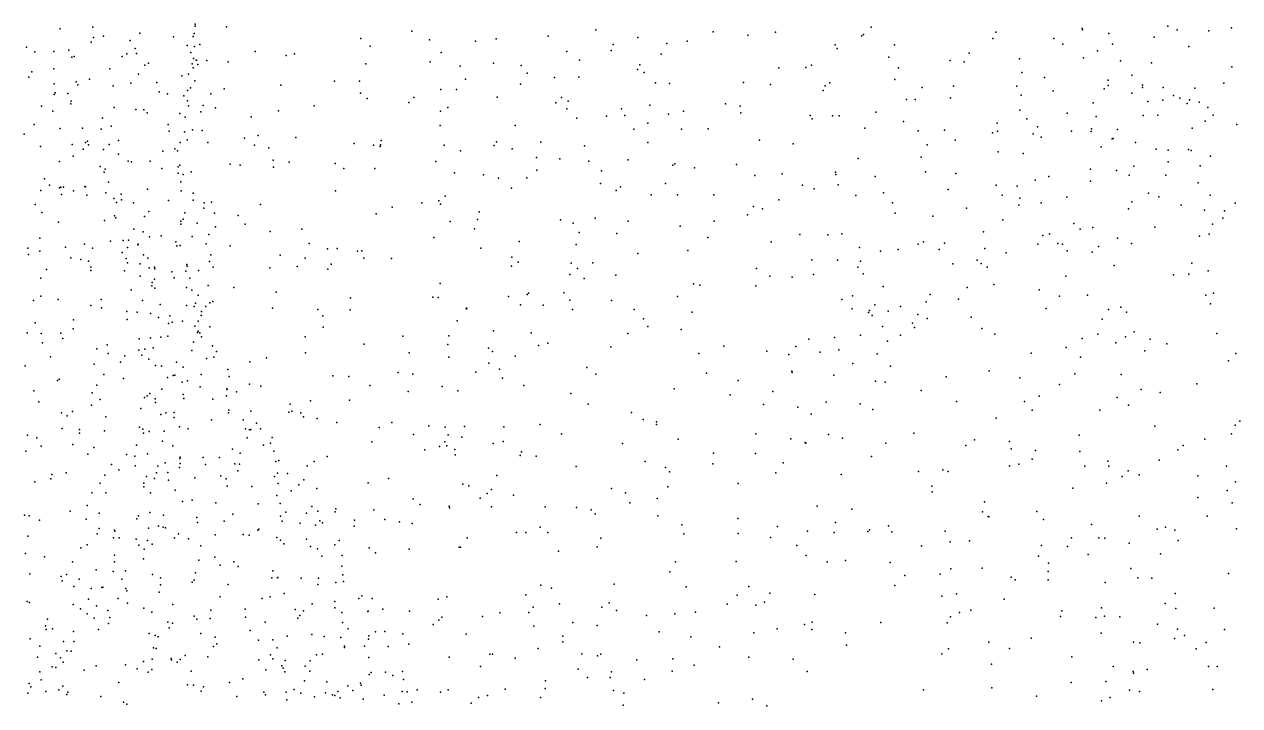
# Model space of a CAD drawing. Header units: metres. Extents: x -25 to 25, y -27.7 to 27.8.
# Drawn here: x 12.198 to 15.292, y 0.013 to 1.746 of the extents above; entities that cross this region are included whole.
import ezdxf

# ---------------------------------------------------------------- set-up
doc = ezdxf.new("R2010")
doc.units = ezdxf.units.M

msp = doc.modelspace()

# ---------------------------------------------------------------- linework, layer by layer
for p in [(12.2901, 1.7351, -0.3273), (12.3729, 1.7389, 23.1036), (12.6333, 1.7464, 22.5765), (12.6338, 1.742, 21.4752), (12.7131, 1.7403, 2.3144), (14.354, 1.7389, 18.0048), (14.8914, 1.7359, 3.2256), (14.8925, 1.7326, -7.7425), (15.1092, 1.7413, 8.2331), (15.133, 1.7326, 6.382), (15.2716, 1.7378, 8.972), (12.3744, 1.7131, -3.872), (12.4, 1.716, 9.8), (12.4684, 1.7049, 14.7557), (12.4925, 1.7241, 21.075), (12.5781, 1.7145, 22.8243), (12.6284, 1.7153, 22.1771), (12.631, 1.7233, 22.2825), (13.0553, 1.7104, 2.7397), (13.1849, 1.7292, 1.3463), (13.2301, 1.7069, -0.7038), (13.3468, 1.7035, 18.4333), (13.3995, 1.7093, -0.0292), (13.5317, 1.716, 15.4298), (13.6537, 1.732, 3.1163), (13.7604, 1.7128, 0.945), (13.8862, 1.7032, -17.6486), (13.9519, 1.727, 3.1477), (14.0402, 1.7186, 18.0415), (14.1105, 1.7265, 4.0705), (14.3301, 1.7172, 6.9177), (14.3346, 1.7204, 6.3819), (14.6641, 1.7105, 6.3826), (14.6715, 1.7268, 13.7423), (14.8192, 1.71, 7.4852), (14.9596, 1.7228, -7.161), (15.0749, 1.7138, 17.4713), (15.2138, 1.7301, 0.4026), (12.2045, 1.6884, 23.2215), (12.2257, 1.6763, 20.6261), (12.2737, 1.6776, 10.3379), (12.3119, 1.6802, 20.7977), (12.3683, 1.701, 20.8932), (12.4598, 1.671, -2.4803), (12.4806, 1.6852, 22.9852), (12.4841, 1.672, -4.3531), (12.6135, 1.6921, 21.3287), (12.6224, 1.6745, 22.0826), (12.6315, 1.6899, 22.5127), (12.6451, 1.6952, 21.6121), (12.7862, 1.6773, 1.8356), (12.8861, 1.6716, 1.6577), (13.0788, 1.6905, -17.688), (13.2594, 1.6745, 12.3637), (13.5794, 1.6775, 13.1478), (13.6921, 1.6796, 15.2637), (13.6976, 1.6952, -2.9487), (13.8339, 1.6975, -9.1536), (14.2623, 1.694, 3.1345), (14.2674, 1.6847, 0.485), (14.4137, 1.6942, 13.6424), (14.604, 1.6734, 7.2268), (14.8418, 1.6963, 0.3737), (14.9301, 1.6792, 7.7189), (14.9685, 1.6958, -0.1073), (15.1633, 1.6898, 17.3379), (12.3199, 1.6632, 23.1442), (12.3254, 1.6643, 12.4441), (12.4472, 1.6649, 21.0128), (12.5057, 1.6427, -2.8501), (12.5144, 1.6478, 3.5427), (12.626, 1.6461, 21.9445), (12.6295, 1.6591, 22.4001), (12.6356, 1.6551, 21.8422), (12.6369, 1.655, 21.4444), (12.6404, 1.6445, 21.7537), (12.6634, 1.6539, 12.418), (12.7176, 1.651, 2.0153), (12.8652, 1.6669, 12.4366), (13.0677, 1.6458, 3.4749), (13.2315, 1.6506, -0.4672), (13.3078, 1.6402, -0.2181), (13.3932, 1.6474, 15.3019), (13.463, 1.6413, 1.1239), (13.6115, 1.655, 18.292), (13.7651, 1.6433, 18.1997), (13.8198, 1.6707, -2.7634), (14.2022, 1.6421, -17.6483), (14.3992, 1.6625, -9.3974), (14.5557, 1.6545, 3.1897), (14.5906, 1.651, 0.3934), (14.7318, 1.6584, 17.8902), (14.8951, 1.6613, -7.492), (14.9893, 1.6538, -8.5603), (15.0683, 1.6481, 0.4139), (12.2096, 1.6116, -0.8699), (12.2175, 1.6255, 9.622), (12.2738, 1.6328, 20.7327), (12.4163, 1.6327, 23.0575), (12.4896, 1.6194, 21.0696), (12.5997, 1.6149, 21.2795), (12.6168, 1.6198, 22.1971), (12.6281, 1.6358, -3.7574), (13.4785, 1.6219, -1.4258), (13.5482, 1.6114, 15.2451), (13.6098, 1.6117, -2.0379), (13.7598, 1.6312, 13.3636), (13.7763, 1.6241, 15.1268), (14.119, 1.6357, 6.4812), (14.1877, 1.6361, 14.9242), (14.4237, 1.6358, 4.1806), (14.7376, 1.6241, 3.2675), (14.7954, 1.6114, 4.144), (15.0175, 1.6173, -8.056), (15.2721, 1.6382, 3.961), (12.2746, 1.595, 20.6555), (12.3303, 1.6, -3.4965), (12.335, 1.5924, 18.5894), (12.3642, 1.6065, 20.8771), (12.4244, 1.5902, -3.2545), (12.4694, 1.5963, 22.9927), (12.536, 1.5987, -4.1631), (12.6142, 1.5784, 22.2892), (12.6217, 1.5848, 22.5012), (12.6325, 1.6027, 21.3677), (12.7076, 1.5824, 2.1539), (12.8512, 1.5912, 3.4948), (12.988, 1.6021, 18.5276), (13.0521, 1.6016, 1.4678), (13.2588, 1.5808, 1.2655), (13.299, 1.5809, 15.1874), (13.3217, 1.6067, 12.5085), (13.4616, 1.5942, 18.3853), (13.8052, 1.5979, 3.1166), (13.8409, 1.5954, 3.8858), (14.0297, 1.598, 4.1008), (14.0981, 1.593, 3.1212), (14.232, 1.5783, -8.9291), (14.2371, 1.5896, 13.6268), (14.249, 1.5974, 0.1985), (14.4144, 1.6056, 0.4563), (14.4845, 1.5856, 14.8689), (14.5642, 1.5891, 18.0022), (14.7253, 1.5891, 13.8334), (14.9475, 1.5818, 17.7195), (14.9579, 1.6039, 7.8559), (14.9579, 1.5904, 3.3453), (15.0448, 1.5918, 14.3447), (15.0448, 1.5859, 4.0092), (15.098, 1.5857, -17.2387), (15.178, 1.584, -8.8399), (15.2519, 1.5969, 14.71), (12.2741, 1.5678, 20.5706), (12.2768, 1.5721, 23.1785), (12.3092, 1.5705, -5.0802), (12.3177, 1.5511, 9.7205), (12.5419, 1.5746, -4.8599), (12.5629, 1.5693, 22.8395), (12.6049, 1.5648, 22.6935), (12.6137, 1.5516, 22.0946), (12.6731, 1.5695, 18.5721), (13.0544, 1.5708, -3.4479), (13.0711, 1.5577, 12.4696), (13.177, 1.5477, 15.0894), (13.1897, 1.5601, 18.4674), (13.4018, 1.561, 12.6848), (13.5661, 1.5603, 15.0918), (13.5826, 1.5511, 3.6298), (14.4446, 1.5551, 7.1294), (14.4659, 1.5547, -8.9752), (14.5564, 1.5593, 13.7223), (14.7362, 1.5659, -9.5771), (14.8179, 1.5768, 14.0062), (15.0178, 1.5713, 8.0802), (15.0585, 1.5502, -9.2166), (15.097, 1.5535, 17.507), (15.1239, 1.5656, 3.3769), (15.1404, 1.5582, 8.8634), (15.1646, 1.5544, -7.0082), (15.1892, 1.5482, 3.8468), (12.2421, 1.538, 3.4619), (12.271, 1.5254, 20.4193), (12.3166, 1.5439, 20.7353), (12.427, 1.5348, 20.9765), (12.4823, 1.5293, -17.6336), (12.5031, 1.5288, 18.5619), (12.5116, 1.5213, -3.0703), (12.5942, 1.5194, 3.5021), (12.6167, 1.5387, 22.431), (12.6482, 1.5235, 21.7557), (12.6539, 1.5402, 21.6553), (12.6855, 1.5342, -4.5985), (12.8453, 1.5265, 14.9188), (12.9366, 1.5392, 2.5916), (13.2576, 1.5254, -3.2723), (13.2764, 1.5343, 2.8543), (13.5516, 1.5467, 0.0156), (13.5799, 1.5314, 1.0534), (13.7184, 1.5311, 3.7688), (13.7907, 1.5407, 14.9683), (13.8382, 1.5175, 13.4657), (13.8762, 1.5252, 0.8764), (13.9838, 1.5443, 14.9389), (14.0205, 1.538, -8.9078), (14.0229, 1.5209, -17.668), (14.3661, 1.5225, 3.1698), (14.7326, 1.5277, 17.9956), (14.8533, 1.5206, 7.7184), (14.9196, 1.5469, 6.4015), (15.1589, 1.5451, 14.5268), (15.2109, 1.5347, 6.3767), (12.2235, 1.4917, 20.2332), (12.3973, 1.5072, -3.7337), (12.4198, 1.4868, 23.0491), (12.5651, 1.4911, 21.1754), (12.6079, 1.5099, 22.6081), (12.7756, 1.511, -17.6778), (13.2575, 1.4888, 3.5065), (13.4481, 1.4887, 14.9471), (13.6046, 1.5072, 14.9177), (13.6805, 1.5123, -9.1581), (13.727, 1.5144, 0.9732), (13.786, 1.4952, -2.43), (14.1986, 1.5142, 4.1854), (14.2045, 1.5055, 0.6086), (14.2558, 1.5136, 6.9451), (14.2732, 1.5133, 6.4889), (14.437, 1.4989, 18.1054), (14.6753, 1.4948, -9.1454), (14.7503, 1.5061, 14.8728), (14.7774, 1.4852, 6.394), (14.927, 1.512, 14.8868), (15.0464, 1.5145, -9.5555), (15.084, 1.5151, 8.5797), (15.2044, 1.4997, -8.3206), (15.2249, 1.5148, 9.0888), (15.2854, 1.4918, 17.1477), (12.1985, 1.4669, -17.4214), (12.2895, 1.4814, 20.3459), (12.3468, 1.4823, 20.6333), (12.3944, 1.4796, 12.3501), (12.5672, 1.4741, 22.7976), (12.6067, 1.4729, 21.2868), (12.6264, 1.4776, 21.9544), (12.651, 1.4766, 21.4851), (12.7587, 1.4563, -4.1306), (12.7939, 1.4632, 2.235), (12.8895, 1.4583, 2.4504), (13.7501, 1.4796, -2.708), (13.8717, 1.4793, 4.018), (13.9391, 1.4807, -9.4316), (14.3381, 1.4824, 0.5316), (14.4742, 1.4753, -9.7554), (14.5406, 1.4774, 4.1722), (14.6628, 1.47, 3.355), (14.6759, 1.4742, -17.5027), (14.7669, 1.4679, 0.007), (14.787, 1.4589, -10.1069), (14.8645, 1.4744, 3.9532), (14.9139, 1.4737, 7.9497), (14.9153, 1.4805, 17.9096), (14.9677, 1.4547, -17.3553), (14.9702, 1.4558, -0.1397), (14.9815, 1.479, 3.8443), (15.1712, 1.4825, -9.8478), (12.2399, 1.4356, 23.2184), (12.3206, 1.4404, 0.244), (12.3485, 1.4283, 20.4256), (12.3541, 1.4458, -0.6243), (12.3593, 1.449, 20.7222), (12.3621, 1.4396, 20.5555), (12.4005, 1.4277, 20.8291), (12.4141, 1.4403, 20.935), (12.4384, 1.451, 10.0098), (12.5512, 1.4234, -2.8218), (12.5815, 1.4295, -3.6494), (12.5888, 1.4242, 14.8689), (12.5951, 1.4459, 22.6884), (12.6128, 1.4528, 22.0488), (12.6657, 1.4457, 21.6498), (12.7846, 1.4387, 18.5345), (12.8207, 1.432, 1.9089), (13.0382, 1.4427, 18.4989), (13.0877, 1.4392, 14.9593), (13.1041, 1.4352, -17.5706), (13.1056, 1.4397, 2.6775), (13.1071, 1.4507, 3.5007), (13.2677, 1.4391, -0.77), (13.309, 1.4248, 12.8019), (13.3947, 1.4378, -1.2678), (13.4004, 1.4471, 12.9716), (13.4405, 1.4296, 2.9235), (13.5134, 1.4463, 18.3729), (13.6244, 1.4375, 13.3437), (13.7859, 1.4458, 3.8917), (14.07, 1.4518, 13.607), (14.1557, 1.4422, 18.1357), (14.4967, 1.4394, 0.1225), (14.5677, 1.4517, 7.3539), (14.9395, 1.4345, 8.1795), (15.0273, 1.4455, -10.0541), (15.0796, 1.4291, -7.2785), (15.1103, 1.4263, 17.7091), (15.162, 1.428, 0.4633), (15.1692, 1.4256, 14.8293), (12.2881, 1.3977, -0.9425), (12.3226, 1.4108, 20.2788), (12.4385, 1.4157, 10.2018), (12.4625, 1.3978, 21.0141), (12.4714, 1.3964, 22.9808), (12.5192, 1.3983, 21.0995), (12.832, 1.4011, 3.4858), (12.8729, 1.3958, 1.7675), (12.9899, 1.3924, 12.592), (13.2459, 1.3973, 1.2404), (13.5027, 1.4073, 14.7718), (13.5617, 1.4041, 3.6724), (13.6353, 1.3982, -8.9153), (13.7357, 1.4017, 13.4444), (14.3211, 1.4049, 13.6962), (14.4814, 1.4084, 3.3038), (14.6772, 1.4216, 4.0772), (14.7408, 1.4175, 7.6518), (15.1103, 1.3966, 14.5148), (15.2181, 1.4111, 17.2715), (12.3918, 1.3846, 20.6271), (12.4014, 1.3703, 20.5152), (12.4041, 1.3778, -0.224), (12.5489, 1.3791, 22.8469), (12.5899, 1.3676, 22.1971), (12.5902, 1.3835, 22.3246), (12.5941, 1.3878, 21.2448), (12.6025, 1.3642, 22.1001), (12.6233, 1.3714, -3.18), (12.7228, 1.3907, 12.4899), (12.7484, 1.388, 14.9008), (12.8327, 1.383, -4.3934), (13.0123, 1.3794, 2.5618), (13.0909, 1.3791, -3.5608), (13.2933, 1.3686, 14.8498), (13.3676, 1.3635, 1.1467), (13.5033, 1.3755, -1.6651), (13.668, 1.3737, 3.782), (13.8498, 1.3883, -8.8743), (13.8542, 1.3916, -17.6562), (13.9045, 1.3808, 3.0428), (14.0115, 1.39, 4.1737), (14.0582, 1.3615, 3.0753), (14.1276, 1.3661, 0.7368), (14.2636, 1.3703, 6.6033), (14.2645, 1.3646, -9.7063), (14.4927, 1.3709, 6.4439), (14.5696, 1.3664, 0.504), (14.913, 1.3782, 18.0824), (14.9784, 1.3741, -9.3358), (15.0114, 1.3624, 8.5789), (15.0231, 1.3856, -7.7044), (15.104, 1.3627, 17.8777), (15.1921, 1.3862, -0.3491), (12.2499, 1.3536, -5.2367), (12.2624, 1.3371, 3.2147), (12.2914, 1.3324, 9.7383), (12.2984, 1.332, 10.4336), (12.3525, 1.3333, 20.2246), (12.3546, 1.3332, 23.1324), (12.4127, 1.3444, 3.3081), (12.5972, 1.3456, 22.5187), (13.406, 1.3551, 3.5864), (13.4775, 1.3557, 13.2178), (13.6656, 1.3412, 0.9775), (13.7159, 1.3332, -2.2151), (13.8309, 1.3417, 0.9165), (14.1791, 1.3374, 6.9235), (14.2705, 1.3376, 3.1868), (14.3646, 1.3595, 7.1818), (14.6727, 1.3372, 3.4924), (14.7262, 1.3349, 13.8118), (14.7717, 1.3502, 7.8177), (14.8069, 1.3588, 3.8138), (14.9129, 1.3472, 14.0934), (15.1869, 1.3429, 6.3487), (12.2408, 1.3234, 18.4324), (12.2885, 1.3299, 0.4789), (12.2936, 1.3136, 23.1895), (12.3241, 1.323, -4.0351), (12.3578, 1.3116, -2.1934), (12.4057, 1.3179, 20.3341), (12.4267, 1.3034, 20.4665), (12.4449, 1.3145, 23.0316), (12.4462, 1.2996, 20.9702), (12.5117, 1.3267, 22.933), (12.5974, 1.3225, 22.4275), (12.6285, 1.3171, 21.9512), (12.9908, 1.323, 3.4988), (13.2695, 1.3087, -0.9608), (13.4387, 1.3294, -0.1302), (13.7052, 1.3231, -9.3989), (13.7941, 1.3128, 4.0301), (13.8609, 1.3123, 14.6509), (13.9537, 1.3123, 18.2007), (14.1195, 1.2996, 13.6595), (14.209, 1.3274, 14.8031), (14.315, 1.3105, 18.2633), (14.3857, 1.3178, 4.1636), (14.5506, 1.326, 7.4578), (14.6876, 1.3115, 18.2798), (14.7327, 1.304, 14.8576), (14.8527, 1.3066, 8.2856), (15.0599, 1.3168, 9.0706), (15.0864, 1.3073, 9.2474), (15.2173, 1.3119, 17.7227), (12.2261, 1.2876, 23.2533), (12.4334, 1.293, 20.557), (12.4765, 1.2923, 14.8886), (12.5151, 1.2702, -2.4097), (12.5655, 1.298, 22.8051), (12.6286, 1.2992, 21.3381), (12.6558, 1.2784, 21.809), (12.6561, 1.2922, 21.4721), (12.6751, 1.2935, 21.683), (12.8, 1.288, -17.5281), (13.1347, 1.2809, 1.342), (13.2103, 1.2917, 2.7165), (13.2533, 1.2968, 3.5626), (13.2583, 1.2888, -0.5032), (13.3566, 1.2694, 14.6927), (14.0547, 1.283, 14.7159), (14.0777, 1.2771, 0.1492), (14.4084, 1.2923, 14.8378), (14.5969, 1.2788, 13.7361), (14.7303, 1.2865, -9.3617), (14.787, 1.2917, 8.0424), (15.0094, 1.2767, 8.9216), (15.0182, 1.295, 14.3181), (15.1438, 1.2863, -7.8954), (15.2026, 1.2735, -7.1589), (15.2535, 1.2714, 17.5734), (15.2812, 1.2914, 0.4843), (12.243, 1.2671, 20.0122), (12.2855, 1.2428, -13.152), (12.4024, 1.2469, 23.1033), (12.4279, 1.2594, 20.8733), (12.4317, 1.2542, 20.7734), (12.5045, 1.2572, 18.4625), (12.5971, 1.2452, 21.2625), (12.5972, 1.2382, 22.1897), (12.6033, 1.2505, 22.5947), (12.6068, 1.267, 22.1031), (12.6387, 1.24, 21.9151), (12.6824, 1.2656, 3.4099), (12.7431, 1.2603, -4.934), (12.7603, 1.2379, -3.2805), (13.0942, 1.2643, 14.9008), (13.2827, 1.2445, 1.1994), (13.3518, 1.2498, -17.4027), (13.5635, 1.249, 14.587), (13.5959, 1.2406, -1.9668), (13.652, 1.2531, -2.7111), (13.7354, 1.2453, 18.3093), (13.955, 1.2454, 13.6008), (14.0392, 1.262, -17.6611), (14.415, 1.2656, -17.61), (14.5112, 1.2581, 18.3474), (14.6895, 1.2488, 3.6556), (14.8705, 1.2399, 13.9415), (15.2228, 1.2381, 17.289), (15.2498, 1.2528, -17.3602), (12.4777, 1.2247, 20.4939), (12.5012, 1.2186, 21.0465), (12.5469, 1.208, 22.9045), (12.6684, 1.2118, 18.48), (12.6852, 1.2308, 21.5932), (12.8244, 1.2192, 3.45), (12.9046, 1.2247, -4.697), (13.3446, 1.226, 13.0658), (13.6111, 1.2165, 13.4075), (13.7066, 1.214, 2.9613), (13.8678, 1.2325, 4.151), (14.1731, 1.2115, 3.1645), (14.2437, 1.211, 0.7566), (14.2795, 1.2135, 13.7061), (14.6401, 1.2181, 3.8252), (14.7912, 1.2091, -9.9334), (14.8084, 1.2131, 8.4518), (14.8867, 1.2255, 6.3494), (14.9188, 1.2294, 14.852), (15.0765, 1.2301, 14.6791), (15.1905, 1.2077, 9.3199), (15.215, 1.212, 18.1268), (12.2076, 1.177, 14.9635), (12.2383, 1.2019, 19.9525), (12.3033, 1.1797, -1.0886), (12.3514, 1.1871, 3.108), (12.3721, 1.1767, 14.9181), (12.4179, 1.1949, -0.9005), (12.45, 1.1959, 20.2396), (12.4614, 1.1784, 0.078), (12.4635, 1.1969, 20.6976), (12.4875, 1.1851, 10.3181), (12.4882, 1.1871, 10.155), (12.5175, 1.2056, -0.3174), (12.5845, 1.1931, 3.2814), (12.5866, 1.1831, 22.7768), (12.5955, 1.1834, 22.2619), (12.626, 1.2063, 14.9093), (12.6614, 1.1878, 21.8042), (12.7227, 1.1831, -2.9171), (12.9236, 1.1887, 12.6616), (12.9947, 1.1763, -17.3568), (13.2406, 1.2041, 12.8485), (13.3608, 1.1764, 2.7936), (13.4585, 1.1936, -3.1963), (13.6033, 1.1858, 18.3953), (13.9389, 1.2036, 3.0304), (14.0993, 1.1931, 18.2849), (14.3242, 1.1782, 3.3268), (14.4739, 1.1869, 13.7218), (14.4873, 1.1932, -9.2611), (14.5406, 1.1895, 3.9504), (14.6434, 1.1758, -0.0076), (14.7784, 1.1873, 13.807), (14.8292, 1.1883, -17.4561), (14.841, 1.1867, 0.5725), (14.9333, 1.1813, 9.3468), (14.9813, 1.2025, 18.3041), (15.0172, 1.1887, 0.5578), (12.2092, 1.1605, 18.3512), (12.2383, 1.1693, 23.2688), (12.3167, 1.1522, -17.2767), (12.3425, 1.1483, -4.1883), (12.4478, 1.166, 23.0626), (12.4579, 1.1501, 20.9206), (12.5022, 1.1596, 20.5978), (12.5127, 1.1511, 20.3779), (12.6735, 1.1602, 12.5417), (12.85, 1.1592, -3.4611), (12.9134, 1.1513, 2.1049), (12.9699, 1.1752, 2.3275), (13.047, 1.1692, 2.4647), (13.058, 1.1702, -4.013), (13.0625, 1.151, 1.4501), (13.1334, 1.1505, 2.5978), (13.4392, 1.1542, 3.7529), (13.7605, 1.1636, 0.091), (13.8879, 1.1708, 14.5479), (14.2033, 1.1474, 14.7009), (14.2683, 1.1461, 6.9607), (14.3777, 1.1694, 4.1007), (14.4233, 1.1734, 7.4725), (14.5277, 1.1734, 3.5317), (14.6241, 1.1466, 0.6561), (14.6977, 1.1646, 6.3896), (14.8536, 1.1696, 8.6154), (14.9172, 1.1668, 9.0137), (12.2554, 1.1227, 19.9181), (12.3621, 1.1439, 9.8212), (12.3677, 1.1199, 23.1562), (12.3678, 1.128, 20.0332), (12.4536, 1.1195, -2.1832), (12.4608, 1.1392, 10.0069), (12.4933, 1.1369, 3.1675), (12.5162, 1.1268, 21.0723), (12.5303, 1.1285, -0.6799), (12.5306, 1.1238, 20.488), (12.5742, 1.1166, 21.225), (12.6101, 1.1182, 21.3145), (12.612, 1.1352, 22.4263), (12.613, 1.1312, 22.1504), (12.6418, 1.12, 21.412), (12.6697, 1.143, 21.7279), (12.6796, 1.128, 21.6249), (12.8235, 1.1271, -3.9161), (12.8928, 1.1305, 14.9085), (12.9714, 1.1231, 18.5271), (12.9798, 1.1363, 1.6402), (13.4385, 1.1309, -1.8027), (13.4556, 1.1411, 14.529), (13.5905, 1.1384, -9.1866), (13.6065, 1.1249, -17.4866), (13.6459, 1.1392, -2.356), (14.0622, 1.125, 14.6112), (14.32, 1.1282, 7.2175), (14.327, 1.1437, 6.7308), (14.5621, 1.1368, 7.9466), (14.6341, 1.1381, 8.2301), (14.6494, 1.1282, 18.4652), (14.9732, 1.1323, 14.1128), (15.1705, 1.1384, 6.2659), (15.2122, 1.1195, -0.3838), (12.2404, 1.1004, 10.5964), (12.4932, 1.1058, 20.7263), (12.5239, 1.0892, 20.2789), (12.5296, 1.098, -17.3115), (12.5798, 1.1012, 22.8614), (12.62, 1.1002, 22.632), (13.2568, 1.0868, 14.6248), (13.5872, 1.1097, -8.9742), (13.6235, 1.0999, 4.0311), (13.7043, 1.1083, 13.4824), (13.9018, 1.0856, 4.1858), (14.0965, 1.1055, -9.7663), (14.1531, 1.1032, -9.0556), (14.2075, 1.1099, 4.1525), (14.3341, 1.1111, -9.748), (14.6667, 1.0843, 8.4687), (14.8502, 1.1051, 8.8728), (15.1237, 1.1086, 18.3155), (15.1631, 1.1108, 0.5975), (12.2402, 1.0544, 23.2817), (12.4707, 1.0709, 20.9633), (12.5229, 1.0812, 20.6251), (12.5304, 1.0749, 12.4688), (12.6115, 1.0768, 22.7164), (12.6249, 1.0702, 22.5273), (12.6413, 1.0568, 22.0075), (12.6663, 1.0815, 21.8431), (12.732, 1.0765, -2.7226), (12.8397, 1.0647, -3.0951), (13.2381, 1.0523, -0.8644), (13.4311, 1.054, -3.3573), (13.4783, 1.0589, -2.8909), (13.4822, 1.0626, 3.8901), (13.5717, 1.0629, -2.5539), (13.861, 1.0535, 18.3373), (13.9184, 1.0826, 0.9041), (14.0604, 1.0806, 3.1128), (14.307, 1.0554, 13.7073), (14.3851, 1.0792, 0.777), (14.5046, 1.0591, 18.5218), (14.5983, 1.0764, -17.5193), (14.7819, 1.0709, -9.6568), (14.8339, 1.0549, 9.2648), (14.9053, 1.0572, 9.5651), (15.2063, 1.0569, -17.4995), (15.2257, 1.0623, 9.3938), (12.2217, 1.0436, 19.8482), (12.2845, 1.0461, -5.2951), (12.3677, 1.031, 23.1687), (12.3941, 1.0462, 20.0125), (12.3952, 1.0247, 12.3698), (12.4991, 1.0433, 20.1612), (12.5445, 1.0335, 18.448), (12.6116, 1.0308, 21.3393), (12.6308, 1.0281, 22.42), (12.6347, 1.0365, 21.4202), (12.6605, 1.0284, 21.9268), (12.6712, 1.0378, 21.7393), (12.6783, 1.0408, -4.1216), (12.8302, 1.0242, 18.5216), (13.0292, 1.0505, -4.3507), (13.2519, 1.0515, -0.4958), (13.3237, 1.0224, -3.7665), (13.3253, 1.0242, 2.792), (13.4612, 1.0325, -17.3211), (13.5193, 1.0318, 18.4701), (13.587, 1.0446, 13.3929), (13.5944, 1.0211, 0.0119), (13.6934, 1.0436, 18.4129), (14.2798, 1.0463, 0.1023), (14.3055, 1.022, 18.5024), (14.3635, 1.0327, 4.0204), (14.4288, 1.028, 8.0692), (14.4943, 1.0398, 8.2296), (14.5762, 1.0471, 13.7055), (14.7998, 1.0235, 9.0766), (14.9897, 1.0265, 0.6856), (15.2181, 1.0353, -7.7879), (12.3238, 0.9941, 9.7714), (12.4595, 1.016, 23.0738), (12.4603, 0.9953, -5.1167), (12.4857, 1.014, 20.8976), (12.5194, 1.0101, 22.9857), (12.5399, 1.0002, 20.222), (12.5692, 1.0042, 20.5275), (12.6016, 0.9906, 22.8161), (12.6414, 0.9906, 22.1677), (12.6483, 1.005, 21.497), (12.6495, 1.016, 14.9298), (12.9455, 1.0205, 2.2304), (12.9586, 1.0049, 12.7583), (13.0284, 1.02, -17.1008), (13.3, 0.9917, 13.0097), (13.751, 1.0209, 4.1988), (13.775, 0.9969, 0.9402), (13.8982, 1.0136, -17.5917), (14.3479, 1.0127, 7.6536), (14.3504, 1.0185, 14.7443), (14.3571, 1.0054, 7.8392), (14.3977, 1.0165, -17.5647), (14.4729, 1.0078, 0.0232), (14.4967, 0.9976, -9.4537), (14.609, 1.0014, 6.5305), (14.9422, 0.9961, -0.2316), (14.9585, 1.0209, 6.3438), (15.0039, 1.0141, 14.4672), (12.2057, 0.9616, -1.7112), (12.2264, 0.9865, 18.3202), (12.2416, 0.9593, 2.9291), (12.2916, 0.9602, -1.2475), (12.323, 0.9718, 19.8905), (12.5652, 0.9848, 21.2433), (12.5745, 0.9882, 20.3401), (12.633, 0.9779, 22.6673), (12.639, 0.9619, 22.5666), (12.6415, 0.9656, 22.2919), (12.6454, 0.9617, 3.1731), (12.6711, 0.9767, 21.6474), (12.9589, 0.9757, -3.5919), (13.3928, 0.966, -2.0853), (13.4887, 0.9609, 1.0648), (13.735, 0.9596, 14.4322), (13.7854, 0.9776, -9.5683), (13.8702, 0.97, 0.1047), (14.3831, 0.9773, 3.497), (14.4594, 0.9863, 6.7039), (14.4649, 0.9748, 3.7591), (14.6359, 0.9726, 0.7917), (15.0238, 0.964, 9.6346), (15.2345, 0.9597, -7.3036), (12.2452, 0.9357, 19.8129), (12.2966, 0.9465, 14.9602), (12.4096, 0.9304, 0.3492), (12.4909, 0.9458, 21.0006), (12.5201, 0.9488, 0.1112), (12.5461, 0.9506, 20.7171), (12.5639, 0.9525, 22.926), (12.6289, 0.9376, -0.2261), (12.6495, 0.951, -2.3658), (12.6776, 0.9283, 21.9299), (12.9137, 0.9512, 2.0536), (13.0633, 0.9326, 1.4458), (13.162, 0.953, 18.5839), (13.2767, 0.9317, -17.1204), (13.2793, 0.9534, 3.7662), (13.5074, 0.9287, 13.3055), (13.5311, 0.935, 14.4373), (14.1959, 0.9448, 14.6092), (14.2613, 0.9495, 7.9621), (14.3274, 0.9557, 8.2173), (14.396, 0.94, 8.4113), (14.4288, 0.9551, 6.8549), (14.6694, 0.9583, 8.7927), (14.8915, 0.9472, 14.739), (14.9311, 0.958, 13.7255), (14.9767, 0.9356, 14.5994), (15.0014, 0.9513, 14.2822), (15.0641, 0.9454, -9.488), (15.1073, 0.9332, 6.2762), (12.2651, 0.9006, 10.7121), (12.3831, 0.9205, 19.9279), (12.4116, 0.9083, 10.5811), (12.4542, 0.903, 23.0955), (12.4903, 0.9174, 3.0337), (12.4976, 0.9042, 20.9006), (12.5053, 0.9198, 10.4232), (12.5265, 0.9235, 20.1093), (12.6246, 0.916, 21.4019), (12.6807, 0.899, 22.1133), (12.6875, 0.9139, 21.7076), (12.8152, 0.8979, -4.6601), (12.9143, 0.9101, -3.9341), (13.1783, 0.9101, -4.0365), (13.2788, 0.8998, -1.7882), (13.38, 0.9223, -3.1215), (13.3907, 0.914, 3.9552), (13.448, 0.9021, -2.3238), (13.6912, 0.9254, 2.9688), (13.9152, 0.9088, 0.9123), (13.9792, 0.9274, 13.6166), (14.0886, 0.9149, 3.1836), (14.1443, 0.9063, 0.8817), (14.1622, 0.9265, 4.1196), (14.2245, 0.9125, 7.8134), (14.2717, 0.9183, 3.3806), (14.3692, 0.9082, 7.1863), (14.7617, 0.9093, 6.5009), (14.8506, 0.9242, 0.8042), (14.8875, 0.8996, 18.56), (15.0509, 0.9159, 0.7875), (15.2826, 0.909, -9.9161), (12.201, 0.8777, 9.6397), (12.3765, 0.8813, 18.3945), (12.4432, 0.8867, 19.9813), (12.5151, 0.8943, 21.1036), (12.5326, 0.8784, 22.9781), (12.5475, 0.8761, 21.2304), (12.5859, 0.8868, 20.2748), (12.603, 0.874, 22.84), (12.6626, 0.8963, 22.4463), (12.717, 0.8681, 21.7857), (12.7728, 0.8879, -2.6106), (13.3809, 0.8841, 18.5958), (13.4079, 0.8689, 2.8882), (13.6302, 0.8731, 13.4115), (14.3072, 0.8831, 13.6999), (14.4036, 0.8768, 0.8698), (15.2639, 0.8903, 0.7387), (12.283, 0.8396, 19.828), (12.2872, 0.8435, 23.2482), (12.4012, 0.855, 9.8511), (12.451, 0.8455, -1.1056), (12.5634, 0.848, 20.1867), (12.5776, 0.8527, -17.4036), (12.5819, 0.8538, 20.5954), (12.6001, 0.836, 20.4559), (12.6137, 0.8393, 21.368), (12.6484, 0.8556, 21.5002), (12.7198, 0.8498, 22.0143), (12.9837, 0.852, 14.7728), (13.0246, 0.8506, 3.5075), (13.1506, 0.8606, 3.6417), (13.1877, 0.8562, 12.9044), (13.3483, 0.8611, 1.1553), (13.4157, 0.8463, 13.1484), (13.6534, 0.8557, -17.4192), (13.9347, 0.8584, 3.0682), (14.016, 0.8397, -9.0572), (14.1523, 0.8641, 13.6763), (14.1532, 0.8603, -9.5966), (14.2594, 0.8533, 7.6208), (14.3649, 0.8381, 18.6165), (14.3899, 0.8361, 3.789), (14.5455, 0.849, 18.6392), (14.6547, 0.8646, 8.9435), (14.7323, 0.8469, 0.878), (14.8724, 0.8566, 9.6713), (14.9905, 0.8549, 6.4768), (12.2225, 0.8139, 18.3036), (12.3716, 0.809, 23.1672), (12.3827, 0.8285, 12.5001), (12.5177, 0.8067, 12.6009), (12.5488, 0.818, 10.144), (12.6458, 0.8235, 22.6857), (12.7142, 0.8191, 21.6931), (12.715, 0.8169, 22.3726), (12.7389, 0.8115, 22.109), (12.7718, 0.8311, 18.5462), (12.8003, 0.8258, 12.7494), (13.0784, 0.8272, -16.983), (13.1757, 0.812, 18.6519), (13.2619, 0.8251, -0.759), (13.3018, 0.8139, 3.8624), (13.47, 0.8274, 4.1392), (13.5896, 0.8069, 4.2371), (13.8527, 0.8188, -17.506), (14.1042, 0.8117, 18.5522), (14.4818, 0.8143, 7.0786), (14.8337, 0.8295, 9.4936), (15.0414, 0.8169, 14.1105), (15.0902, 0.8098, -17.8772), (15.1833, 0.8313, 9.6475), (12.2351, 0.7859, -1.5464), (12.3695, 0.7775, 10.721), (12.3919, 0.7919, 19.9127), (12.5043, 0.7968, 21.0996), (12.5113, 0.8011, 23.007), (12.5315, 0.7936, 21.2163), (12.5326, 0.7839, 20.8164), (12.6025, 0.8043, 20.3483), (12.6046, 0.7944, -4.8278), (12.6782, 0.7928, 22.5655), (12.7136, 0.801, -0.3785), (12.8756, 0.7797, 3.349), (12.927, 0.788, -4.3062), (13.0259, 0.7897, 2.519), (13.6335, 0.78, 1.0102), (13.9951, 0.8039, 0.0614), (14.0798, 0.7791, 14.4805), (14.2393, 0.7846, 14.6022), (14.3266, 0.7806, 8.4273), (14.5711, 0.7869, 8.7936), (14.7448, 0.7869, 13.6375), (14.7817, 0.8, 9.273), (14.9805, 0.7967, 9.8045), (15.0094, 0.7775, 14.3519), (12.293, 0.7581, -4.3478), (12.3076, 0.7497, 19.8342), (12.3214, 0.7609, 2.898), (12.4064, 0.7473, -17.6131), (12.4952, 0.7684, 9.9996), (12.5459, 0.7534, -4.2929), (12.5586, 0.7579, 22.937), (12.5802, 0.7585, 21.308), (12.5804, 0.7459, 20.6513), (12.7184, 0.7576, 22.4885), (12.7195, 0.7646, 21.6078), (12.7754, 0.7618, 21.9684), (12.872, 0.7597, -17.1651), (12.8793, 0.7623, 2.0869), (12.9027, 0.7581, 1.7431), (12.9088, 0.7475, 2.2634), (12.9436, 0.7436, 12.8373), (13.7444, 0.7585, 14.4062), (14.1678, 0.7725, 3.283), (14.2017, 0.7542, -0.0033), (14.3584, 0.7663, 3.5679), (14.6724, 0.7443, 6.9235), (14.7643, 0.7642, -0.2307), (14.9366, 0.7641, 6.6726), (12.2949, 0.7177, 10.844), (12.3388, 0.7154, -1.3399), (12.4026, 0.7117, 23.1369), (12.4921, 0.7216, 23.0295), (12.5002, 0.7163, 20.9043), (12.5937, 0.7224, 20.2582), (12.6158, 0.7171, 22.8272), (12.6749, 0.7399, 22.6388), (12.7557, 0.7395, 3.2237), (12.7613, 0.7173, 21.686), (12.7719, 0.7141, -17.3957), (12.7752, 0.7154, 22.3117), (12.7895, 0.7314, 21.861), (12.8001, 0.7172, 22.096), (12.9938, 0.7333, 18.661), (13.1022, 0.7205, 12.8919), (13.1338, 0.7331, 14.6027), (13.2285, 0.725, -1.3326), (13.27, 0.7213, 1.2152), (13.3192, 0.7232, -2.2895), (13.4189, 0.7221, -0.3303), (13.5119, 0.7282, 13.2398), (13.7739, 0.7405, 13.4954), (13.8077, 0.7349, 18.6009), (13.808, 0.7279, -9.0208), (15.0767, 0.7236, 13.6494), (15.2808, 0.7266, -7.7252), (15.2924, 0.7365, 6.3268), (12.2063, 0.7009, 19.7736), (12.2303, 0.6938, 23.3032), (12.3389, 0.7063, 23.1983), (12.5021, 0.7062, -2.0838), (12.5163, 0.7105, 21.1886), (12.5507, 0.6854, 18.4811), (12.5544, 0.7114, 20.131), (12.766, 0.6945, 22.4123), (12.8256, 0.6808, 21.9535), (12.8292, 0.6947, 18.6184), (13.0833, 0.6843, 2.6396), (13.1889, 0.7026, -1.881), (13.2687, 0.6838, -3.9099), (13.2772, 0.702, 2.8305), (13.3124, 0.6954, 13.0219), (13.4178, 0.6846, 2.9278), (13.5658, 0.704, 2.97), (13.8626, 0.6906, 0.9515), (14.0609, 0.704, 4.1286), (14.1497, 0.6915, 13.6874), (14.1862, 0.6823, 7.779), (14.2453, 0.7024, 8.2763), (14.2813, 0.693, 3.4229), (14.4626, 0.7063, 8.6697), (14.6174, 0.689, 13.6623), (14.7066, 0.6851, 9.033), (14.8834, 0.7007, 6.812), (15.2038, 0.6904, -18.1272), (15.2714, 0.704, 9.6919), (12.202, 0.6605, 18.3017), (12.2411, 0.6727, 14.9029), (12.3222, 0.6773, 9.7056), (12.3601, 0.6529, -1.9099), (12.3759, 0.6693, -4.8927), (12.4589, 0.6517, 23.0754), (12.4837, 0.6758, 21.0019), (12.512, 0.6534, 20.0673), (12.5767, 0.6737, 21.2952), (12.7282, 0.6651, 22.5771), (12.7477, 0.6549, 21.5581), (12.8076, 0.6757, 21.7655), (12.8334, 0.6604, 14.8454), (13.2181, 0.6639, 3.8108), (13.2554, 0.6723, -1.1298), (13.2745, 0.6736, 18.7577), (13.2942, 0.664, -17.0553), (13.295, 0.6505, -3.0253), (13.3923, 0.6798, -2.6241), (13.4641, 0.6584, -3.6468), (13.7215, 0.6798, 4.2863), (13.9528, 0.6555, 3.1009), (14.0601, 0.6541, 18.6775), (14.1877, 0.6805, 8.0526), (14.3917, 0.6804, 0.9096), (14.5952, 0.675, 0.945), (14.7107, 0.6664, 14.7576), (14.7723, 0.6615, 7.0163), (14.8857, 0.6592, 14.6587), (15.135, 0.6632, 18.5226), (15.1486, 0.6749, 1.0339), (12.4204, 0.6261, 9.817), (12.4795, 0.6473, 10.6611), (12.4804, 0.6227, 20.9292), (12.5387, 0.6224, 20.7643), (12.557, 0.6303, 22.9464), (12.5947, 0.6414, 20.4173), (12.5949, 0.6292, 10.4323), (12.5951, 0.6447, 20.3072), (12.6534, 0.644, 14.8885), (12.6597, 0.6266, 3.1501), (12.695, 0.6444, -0.0168), (12.7348, 0.6282, -0.7092), (12.7463, 0.627, 12.8197), (12.839, 0.6336, 22.1656), (12.8465, 0.6366, 21.8475), (12.9183, 0.6225, -2.785), (12.936, 0.634, 2.4057), (12.9691, 0.6467, 1.5839), (13.4611, 0.6489, 14.4291), (13.5017, 0.6472, 4.2676), (13.6036, 0.6208, 13.3674), (13.7787, 0.634, -9.5215), (13.9513, 0.6283, -17.454), (14.1301, 0.6304, -9.356), (14.3548, 0.647, 7.4821), (14.706, 0.6226, 7.1556), (14.7298, 0.627, -17.7694), (14.7641, 0.6394, 0.9971), (14.898, 0.622, 9.5669), (14.9567, 0.6351, 9.7952), (14.9596, 0.622, 18.6298), (15.0876, 0.6377, 14.1673), (15.2589, 0.6216, -0.5377), (12.2664, 0.5894, 19.8374), (12.2687, 0.6009, 23.2684), (12.3053, 0.605, -17.9764), (12.4035, 0.5992, 19.9556), (12.4392, 0.6131, 12.6933), (12.5096, 0.596, 23.0102), (12.5296, 0.591, 20.1463), (12.535, 0.6053, -4.7612), (12.5636, 0.6056, 20.2354), (12.5936, 0.6183, 10.1925), (12.633, 0.5927, 21.3439), (12.6987, 0.5975, -17.6222), (12.712, 0.5895, 22.6759), (12.7417, 0.6101, -4.1963), (12.8357, 0.5957, 22.296), (12.8428, 0.6041, 21.7383), (12.8685, 0.6034, 22.08), (13.1256, 0.591, 18.7873), (13.4012, 0.5979, -0.6125), (13.8304, 0.6187, -0.0833), (13.8412, 0.6074, 18.7423), (14.1116, 0.6054, 3.2228), (14.2775, 0.6007, 8.1535), (14.4748, 0.6085, 7.3863), (14.5371, 0.6125, -17.4999), (14.5502, 0.6082, -0.2122), (14.9933, 0.5956, 14.5052), (15.0083, 0.6104, -18.1136), (15.0368, 0.6001, 6.8212), (15.1858, 0.5973, 13.7681), (12.2249, 0.5821, 10.9338), (12.3917, 0.5788, 18.444), (12.5026, 0.5692, 14.8784), (12.5031, 0.5786, 20.8488), (12.5655, 0.5864, 20.6345), (12.5827, 0.561, 20.5343), (12.7145, 0.5709, 18.6173), (12.7781, 0.5701, 21.5315), (12.8448, 0.5783, 1.9729), (12.878, 0.5593, 2.2625), (12.8977, 0.5749, 21.9857), (12.9102, 0.5872, 3.4078), (12.943, 0.5653, 12.8913), (13.074, 0.5794, 14.6422), (13.315, 0.5759, -3.2619), (13.3302, 0.5721, 14.4837), (13.3877, 0.5629, 1.1651), (13.6929, 0.5648, 13.4798), (13.8364, 0.5697, 13.5959), (14.0157, 0.578, 0.9494), (14.5091, 0.5712, 13.7158), (14.8676, 0.5664, 9.2546), (14.9536, 0.5788, 1.096), (15.2609, 0.5599, -9.5989), (15.2816, 0.5821, 6.6002), (12.3703, 0.5545, 23.1663), (12.406, 0.5543, 10.7869), (12.5198, 0.5545, 3.0272), (12.6013, 0.5324, 21.2729), (12.6257, 0.5353, 22.8505), (12.6858, 0.529, 22.7456), (12.8415, 0.5477, 22.3725), (12.8495, 0.5271, -2.5962), (13.1888, 0.5387, 2.7592), (13.3587, 0.5406, 2.8877), (13.3765, 0.5524, 4.1521), (13.4441, 0.548, 13.1382), (13.7293, 0.5543, -17.3682), (13.7401, 0.5284, 3.01), (13.8092, 0.5398, 1.0155), (14.5097, 0.5566, 18.8648), (14.6429, 0.5314, 8.8054), (15.1861, 0.5419, 13.9357), (15.2729, 0.5286, 1.1114), (12.1987, 0.4974, 9.5001), (12.211, 0.4957, 19.8354), (12.3155, 0.5072, 23.2251), (12.3584, 0.5217, 19.9373), (12.3893, 0.5023, 2.9143), (12.4891, 0.4958, 23.0404), (12.5181, 0.5042, 20.1736), (12.553, 0.4975, 20.5992), (12.7294, 0.4998, 21.4016), (12.7942, 0.5258, 22.5453), (12.8645, 0.5049, 1.7608), (12.9166, 0.5026, 21.7484), (12.9301, 0.519, 21.8329), (12.946, 0.5075, 21.9642), (12.9902, 0.506, 3.5202), (12.9919, 0.5132, -3.0055), (13.0879, 0.5109, -17.1272), (13.2058, 0.5244, 1.29), (13.28, 0.5201, 3.9867), (13.2811, 0.5164, 18.8675), (13.388, 0.5187, -0.8506), (13.5245, 0.5184, 2.9627), (13.6045, 0.5165, 18.8658), (13.6417, 0.5108, 4.3404), (13.6521, 0.5006, -0.2958), (13.8111, 0.4956, 18.8639), (14.2166, 0.5206, 18.8883), (14.3047, 0.5124, 3.6083), (14.6376, 0.506, 7.3714), (14.7761, 0.5068, 18.7954), (12.2371, 0.4848, 23.3121), (12.3559, 0.4873, 12.7529), (12.4846, 0.4876, 21.0156), (12.5144, 0.4643, -4.3955), (12.5404, 0.4692, 20.2927), (12.5516, 0.4671, 20.4492), (12.5583, 0.465, 9.9642), (12.6376, 0.4914, -18.0502), (12.6394, 0.4784, 10.449), (12.7075, 0.4821, -4.5697), (12.851, 0.4949, 21.5724), (12.8552, 0.4817, 22.4243), (12.9011, 0.4772, 22.2902), (12.9396, 0.4719, 22.166), (12.9507, 0.4831, -4.0147), (12.9579, 0.4776, 22.0552), (13.0383, 0.4692, 2.5918), (13.0394, 0.4849, 1.469), (13.1163, 0.4859, 12.9707), (13.1537, 0.4805, -1.3298), (13.1862, 0.4763, 3.8481), (13.5114, 0.4671, 14.4321), (13.8723, 0.4729, -9.1319), (14.0146, 0.489, 18.8854), (14.116, 0.4682, -0.2148), (14.2638, 0.4784, 14.6053), (14.3986, 0.4699, 0.973), (14.6518, 0.494, 14.7348), (14.6541, 0.4929, 1.0387), (14.793, 0.4861, -0.3731), (14.9151, 0.4734, 7.1616), (15.0369, 0.4945, 9.7576), (15.1033, 0.4667, 14.2502), (15.2092, 0.4946, 6.7974), (12.2073, 0.4437, 18.3352), (12.3837, 0.45, 9.6795), (12.3892, 0.4633, 14.8601), (12.4258, 0.4393, -1.9675), (12.4284, 0.4591, 0.473), (12.4291, 0.4565, 23.1255), (12.4401, 0.44, 20.0838), (12.4835, 0.4363, 20.7676), (12.5806, 0.4397, 21.2211), (12.5911, 0.4494, 22.926), (12.6166, 0.4367, 12.8514), (12.6841, 0.4474, -1.1269), (12.7558, 0.4477, 22.68), (12.7708, 0.4467, -0.872), (12.7926, 0.4593, 14.8505), (12.7951, 0.4614, 18.7092), (12.8415, 0.4402, 22.4986), (12.8508, 0.4336, 12.9114), (12.9167, 0.4364, 2.3872), (13.3255, 0.4395, -2.8724), (13.4513, 0.4531, 4.315), (13.4756, 0.4532, -3.5001), (13.5313, 0.4528, -17.1826), (13.6661, 0.4384, -9.5173), (13.8778, 0.4502, 3.0661), (14.0159, 0.451, 3.1478), (14.0977, 0.4405, 13.7719), (14.1924, 0.4568, 0.9713), (14.2601, 0.4531, -17.4241), (14.3454, 0.4557, 13.7729), (14.3497, 0.46, 8.0001), (14.4066, 0.4553, 8.1733), (14.543, 0.4567, 19.0309), (14.8642, 0.4394, 9.0642), (14.9336, 0.4393, 13.6636), (14.9489, 0.439, 14.5952), (15.0821, 0.4617, 18.599), (15.1272, 0.4594, 6.9287), (15.2846, 0.4622, -18.2969), (12.3424, 0.4145, 23.2297), (12.3587, 0.4217, 20.0134), (12.4903, 0.4206, 9.8295), (12.5033, 0.4111, 20.6158), (12.5121, 0.433, 10.7412), (12.5242, 0.4238, 21.1235), (12.648, 0.4197, 22.8451), (12.8591, 0.4241, 3.4406), (12.927, 0.4172, 1.6365), (12.9452, 0.4116, 21.6516), (12.9889, 0.4222, 21.8568), (13.0003, 0.4326, -17.3484), (13.076, 0.4139, -3.3764), (13.1779, 0.4106, -2.1009), (13.3056, 0.4161, -1.0546), (13.3093, 0.4156, -3.092), (13.5581, 0.4053, 13.4171), (13.6571, 0.4166, 14.4176), (14.1651, 0.4203, 3.2979), (14.4826, 0.4197, 8.3689), (14.5558, 0.4297, 8.5892), (14.6046, 0.4323, -17.7745), (14.7882, 0.4202, 7.3505), (14.8544, 0.418, 1.1409), (15.0113, 0.4259, 9.5672), (15.1354, 0.4326, -0.5607), (12.2012, 0.4, -11.0021), (12.25, 0.3917, 10.8414), (12.3208, 0.3789, 9.5475), (12.4277, 0.3956, -4.5807), (12.4278, 0.3786, 20.924), (12.5016, 0.3866, 20.3798), (12.6428, 0.3831, 10.5816), (12.6838, 0.3905, 10.2246), (12.732, 0.3782, -4.3484), (12.9563, 0.393, -2.8082), (13.0075, 0.3945, 21.9446), (13.0925, 0.4012, 14.6345), (13.8563, 0.3788, 13.7138), (14.0106, 0.3796, 4.0848), (14.1891, 0.3943, 3.8945), (14.242, 0.3782, 3.7449), (14.2886, 0.3819, 19.1856), (14.4027, 0.3771, -0.3327), (14.7801, 0.3929, 14.6958), (14.8055, 0.3752, 19.0057), (14.907, 0.3976, 18.8567), (15.0906, 0.3989, 13.7467), (12.2124, 0.3484, 23.376), (12.2922, 0.3411, 2.7499), (12.3063, 0.3466, 18.4271), (12.3816, 0.3584, 20.0868), (12.425, 0.3537, 23.1606), (12.4564, 0.356, 20.7239), (12.5252, 0.346, 23.0456), (12.6342, 0.3503, 14.8646), (12.6975, 0.3697, 22.7891), (12.7426, 0.367, 21.328), (12.831, 0.3555, -0.3824), (13.0068, 0.3677, 22.0928), (13.0096, 0.3456, 21.7221), (13.8417, 0.353, 4.201), (14.4404, 0.3437, 7.8777), (14.5295, 0.347, 13.7971), (14.5575, 0.3608, 19.1901), (14.6366, 0.3623, 7.5168), (14.8048, 0.3538, -18.1299), (15.0149, 0.3615, 1.2195), (15.2642, 0.3486, 6.8712), (12.2952, 0.33, 20.0236), (12.3248, 0.3154, 23.2805), (12.3384, 0.3347, -18.6195), (12.3691, 0.3106, 14.8588), (12.3956, 0.313, -1.7348), (12.3982, 0.3145, 20.1928), (12.4471, 0.3342, 20.2711), (12.457, 0.3111, 12.8547), (12.545, 0.3376, 3.1581), (12.545, 0.3197, 18.6178), (12.6258, 0.3271, 21.2155), (12.6309, 0.3322, 22.9001), (12.7176, 0.3211, 18.7358), (12.829, 0.3378, -18.0756), (12.8431, 0.3381, 1.9038), (12.8441, 0.3384, 2.0971), (12.9034, 0.3372, -17.7661), (12.9453, 0.3207, 18.8626), (12.947, 0.3373, 22.3508), (12.9916, 0.3258, 21.6075), (13.0111, 0.3282, 22.1784), (13.5137, 0.3196, 19.002), (13.5405, 0.3112, 1.175), (13.7002, 0.3219, 3.0149), (13.8833, 0.3153, 19.0767), (14.043, 0.316, 14.485), (14.4143, 0.3186, 19.2639), (14.7109, 0.3394, 19.1609), (14.7208, 0.3331, 1.1328), (14.8049, 0.3329, 13.729), (14.9498, 0.326, 9.1275), (15.0329, 0.338, 18.7411), (15.0688, 0.337, 7.14), (12.3623, 0.2839, 0.6022), (12.4373, 0.2849, 20.6019), (12.4596, 0.3049, 21.0367), (12.5417, 0.3017, 21.1407), (12.6967, 0.2894, 10.0666), (12.8044, 0.285, 21.3419), (12.8245, 0.2891, 22.6404), (12.8604, 0.2977, -0.5954), (13.0502, 0.2853, 22.0638), (13.0575, 0.2918, 21.9767), (13.0836, 0.2855, 1.4544), (13.2518, 0.2835, 4.1), (13.2737, 0.2894, 2.7937), (13.4752, 0.2942, -3.3581), (14.0132, 0.2935, -0.4271), (14.0962, 0.2987, 19.2282), (14.2106, 0.2955, 14.5931), (14.534, 0.2915, 8.0852), (14.5716, 0.2969, 7.6461), (14.6928, 0.2832, 8.574), (15.128, 0.2979, 14.2413), (12.2057, 0.2775, -11.2489), (12.2116, 0.2747, 20.0025), (12.3231, 0.2701, 20.1317), (12.3414, 0.2589, 10.7937), (12.3825, 0.2662, 20.9286), (12.4109, 0.2544, 20.4592), (12.4616, 0.2737, 23.1436), (12.5027, 0.2608, 9.7328), (12.5232, 0.2509, -2.117), (12.5766, 0.2704, 22.9952), (12.6732, 0.2553, 21.2219), (12.7607, 0.2582, 10.4528), (12.8883, 0.2576, 22.5198), (12.9091, 0.2535, 21.4409), (12.9315, 0.2713, 22.449), (12.989, 0.2617, -17.5844), (12.9891, 0.2775, 22.3088), (13.0067, 0.25, 21.5687), (13.0733, 0.252, -3.5283), (13.0736, 0.2532, 21.8041), (13.1115, 0.2578, -1.9282), (13.179, 0.2528, 14.5928), (13.4091, 0.2484, -2.9199), (13.4828, 0.2499, 2.9429), (13.4937, 0.2635, 13.4174), (13.5605, 0.2719, -0.8178), (13.6687, 0.2636, 14.4327), (13.6871, 0.274, 4.3181), (13.706, 0.255, 13.6801), (13.9068, 0.2502, -9.3811), (13.988, 0.2712, -17.3299), (14.0606, 0.2679, 3.1999), (14.0824, 0.2755, 13.8732), (14.5789, 0.2494, 19.3159), (14.6082, 0.2554, 8.276), (14.8395, 0.2538, 8.7586), (14.9404, 0.2611, 19.0543), (15.1024, 0.2725, 13.8848), (15.1299, 0.2601, 9.454), (15.2273, 0.2604, 9.6164), (12.2578, 0.2325, 19.7841), (12.3582, 0.2462, 20.264), (12.3764, 0.2349, 23.247), (12.413, 0.2214, 2.8593), (12.4165, 0.2366, 9.5705), (12.5641, 0.225, -1.4947), (12.5756, 0.2225, 19.7141), (12.631, 0.2407, 9.8848), (12.6373, 0.2328, 3.3875), (12.6719, 0.2341, -18.5332), (12.7613, 0.2375, 22.7522), (12.8119, 0.2251, 18.8565), (12.8946, 0.2354, 14.7774), (12.8999, 0.2424, 2.2633), (13.0088, 0.2246, 13.0055), (13.2392, 0.2195, -2.196), (13.2538, 0.23, 13.0783), (13.2614, 0.2379, 1.3321), (13.3653, 0.2396, -16.9348), (13.5948, 0.224, -17.1042), (13.7821, 0.2424, -0.6702), (13.8543, 0.2462, 1.1256), (14.1849, 0.2191, 3.4562), (14.2038, 0.2249, 3.6493), (14.3787, 0.2241, 13.8857), (14.5481, 0.2236, 7.9234), (14.5561, 0.2388, 1.125), (14.8361, 0.2391, 19.1831), (14.9261, 0.2365, 8.8921), (14.9485, 0.2407, 13.772), (14.9869, 0.2385, -18.2802), (15.0828, 0.2201, 18.8664), (12.2524, 0.2158, -18.8263), (12.2545, 0.2067, 19.3667), (12.27, 0.2077, -10.879), (12.3237, 0.2014, 19.9208), (12.3875, 0.2066, 21.0003), (12.5164, 0.1958, 23.1034), (12.5312, 0.1907, 19.916), (12.539, 0.188, 19.392), (12.5676, 0.2108, 14.8812), (12.6479, 0.1958, 22.9163), (12.6843, 0.1871, 0.34), (12.7737, 0.204, 21.2743), (12.8675, 0.1894, 2.0167), (12.9305, 0.1934, -2.7024), (12.9615, 0.1888, 22.4288), (13.0041, 0.1857, 1.593), (13.0229, 0.2078, 22.2703), (13.0755, 0.1905, -3.0815), (13.0921, 0.2001, 21.9071), (13.1164, 0.2013, 3.9827), (13.1619, 0.1954, -3.8583), (13.3233, 0.1949, 14.5194), (13.4955, 0.2145, 4.3457), (13.5694, 0.1897, -9.5145), (13.6572, 0.2163, 19.0852), (13.815, 0.2005, 13.792), (13.8949, 0.1874, 19.2273), (14.0557, 0.1983, 1.1095), (14.1153, 0.2077, 3.8927), (14.2033, 0.2062, -0.5028), (14.2893, 0.1979, 1.0947), (14.9399, 0.1973, -0.6517), (15.1338, 0.2076, 14.0481), (15.1515, 0.1913, 1.3564), (15.2541, 0.2063, 18.4861), (12.2133, 0.1823, 20.1292), (12.2383, 0.1637, 18.4436), (12.2983, 0.1755, 20.3003), (12.3244, 0.1757, 20.7176), (12.527, 0.1599, 18.718), (12.5344, 0.1577, 3.295), (12.6802, 0.1631, 19.8557), (12.6884, 0.17, -2.3404), (12.7947, 0.1791, 3.6259), (12.8315, 0.1797, 10.3299), (12.8423, 0.16, 22.6436), (13.0135, 0.1609, 21.5293), (13.0136, 0.1641, 3.8651), (13.0645, 0.164, 22.1517), (13.0744, 0.1816, 21.6872), (13.1248, 0.1632, -1.3084), (13.1774, 0.1691, 2.6613), (13.5064, 0.1577, 19.0924), (13.5691, 0.1753, 13.6029), (13.9682, 0.1623, 4.0387), (14.2913, 0.1669, 14.6536), (14.5511, 0.1568, -17.7821), (14.6539, 0.1743, -17.9917), (14.706, 0.158, 7.642), (14.7613, 0.1844, 1.212), (15.0218, 0.1739, 14.4451), (15.0384, 0.1722, 9.0098), (15.1264, 0.1838, 7.2097), (15.1812, 0.1574, 18.7059), (15.2071, 0.1736, 9.2933), (12.2322, 0.1362, 20.254), (12.2789, 0.1452, 20.3764), (12.2903, 0.1339, 20.4876), (12.3067, 0.1519, 20.5827), (12.3177, 0.1509, 9.3438), (12.5023, 0.1246, 10.7278), (12.5242, 0.1312, 3.1337), (12.5723, 0.1328, 21.135), (12.573, 0.1292, 20.0513), (12.5949, 0.1298, 3.4989), (12.6082, 0.1402, 22.9923), (12.6655, 0.1368, 21.1946), (12.7956, 0.1292, 0.0504), (12.8251, 0.1416, 19.5468), (12.8311, 0.1321, 21.2871), (12.8622, 0.1277, 19.7138), (12.9259, 0.1267, 22.5125), (12.9422, 0.1417, -18.2999), (12.9574, 0.144, 21.4315), (13.0755, 0.1355, 21.6114), (13.2801, 0.1357, 2.7812), (13.3834, 0.1433, -1.0443), (13.3901, 0.1433, 13.3427), (13.4481, 0.1336, -2.6185), (13.6179, 0.1448, -3.6214), (13.6575, 0.139, 1.2185), (13.666, 0.1435, -9.2171), (13.7578, 0.1289, 3.1428), (13.8493, 0.1317, -17.1865), (14.0432, 0.1358, -0.6368), (14.1554, 0.1311, -17.2738), (14.534, 0.1444, -0.5658), (14.8652, 0.137, 8.6101), (12.2377, 0.0987, 12.8455), (12.2696, 0.1113, 20.7353), (12.279, 0.1095, 20.8975), (12.2976, 0.123, 23.3565), (12.3513, 0.1031, 2.6682), (12.3813, 0.114, 19.202), (12.4564, 0.1166, 21.0653), (12.4855, 0.1065, -1.785), (12.5141, 0.0974, 9.5745), (12.5234, 0.1046, -18.7774), (12.5876, 0.1235, 12.9314), (12.6233, 0.1001, 18.8565), (12.8132, 0.1035, 22.7058), (12.8537, 0.1137, -1.1872), (12.8571, 0.1077, 3.7754), (12.8618, 0.099, 12.9953), (12.9136, 0.1132, 1.8374), (12.9252, 0.1007, 21.3557), (13.0816, 0.0968, -17.4317), (13.1183, 0.0978, 22.0693), (13.161, 0.0999, -17.1737), (13.3594, 0.1119, 1.3402), (13.608, 0.1058, 3.0769), (13.6933, 0.0986, 19.223), (13.8474, 0.1004, 1.1811), (13.9034, 0.1157, 3.2158), (14.1913, 0.0995, 19.4408), (14.6608, 0.1185, 13.8508), (14.9705, 0.1125, 8.7383), (15.0213, 0.0993, 1.3559), (15.0219, 0.0955, 19.1813), (15.0572, 0.1046, 14.3055), (15.2129, 0.1121, -0.7599), (15.2351, 0.1123, -18.37), (12.211, 0.0693, 20.4729), (12.2416, 0.0784, 23.418), (12.4388, 0.0712, 9.438), (12.6137, 0.0655, 21.1652), (12.6288, 0.0644, 9.7056), (12.7205, 0.0719, 22.8517), (12.7548, 0.0812, 18.9471), (12.912, 0.0758, 2.1288), (12.969, 0.0735, 19.5023), (13.022, 0.0631, 21.4684), (13.0542, 0.0697, 19.0837), (13.0559, 0.0649, 19.6777), (13.0762, 0.092, 22.1936), (13.1365, 0.0895, 21.7311), (13.1642, 0.0793, 14.6146), (13.5254, 0.0755, 14.4585), (13.6325, 0.0842, 13.7295), (13.6901, 0.0838, -3.4253), (13.7774, 0.0795, -0.8568), (14.8636, 0.0712, 1.3136), (14.9517, 0.0739, 13.8832), (12.2073, 0.0443, 20.8436), (12.2154, 0.0602, 20.645), (12.2534, 0.049, 20.9632), (12.2862, 0.0525, 20.1777), (12.2963, 0.0618, 14.8994), (12.307, 0.0409, 18.6982), (12.3092, 0.0468, 10.6738), (12.3929, 0.0362, 23.2691), (12.6488, 0.0496, 19.1157), (12.6547, 0.0602, 22.9389), (12.7398, 0.0362, -18.6584), (12.808, 0.0467, 9.9296), (12.8128, 0.0403, 19.1566), (12.865, 0.0469, 21.2857), (12.8858, 0.0534, -0.3472), (12.9025, 0.0446, 10.2776), (12.9372, 0.0346, -0.9512), (12.9654, 0.0455, 22.475), (12.983, 0.04, 21.3949), (12.9887, 0.0387, 19.9009), (12.9963, 0.0482, 19.2943), (13.0023, 0.0328, 13.0184), (13.0352, 0.051, 22.3257), (13.1148, 0.0391, 2.5086), (13.1608, 0.0488, 21.9711), (13.1735, 0.0481, 19.2547), (13.1988, 0.053, 1.4537), (13.258, 0.0465, 19.3851), (13.2777, 0.053, 19.5501), (13.3551, 0.033, 4.325), (13.3773, 0.0386, 2.8985), (13.423, 0.0549, 19.2674), (13.5125, 0.0337, 19.4138), (13.5244, 0.0566, 1.3076), (13.6984, 0.0513, -17.0297), (13.725, 0.0444, 4.2565), (14.4872, 0.0525, 19.4906), (14.6614, 0.0579, 7.9401), (14.7752, 0.0363, 19.4215), (14.9629, 0.0333, 14.5607), (15.012, 0.0522, 7.4276), (15.0376, 0.0483, 14.0218), (15.2239, 0.0534, 7.1629), (12.4507, 0.0218, 21.0782), (12.4591, 0.0164, 23.1965), (12.8671, 0.0273, 10.4593), (13.0615, 0.0287, -17.7373), (13.152, 0.017, 21.6873), (13.1849, 0.0212, -1.9515), (13.336, 0.0187, 14.5125), (13.7227, 0.0138, -9.4421), (13.966, 0.0196, 13.9212), (14.0524, 0.0293, 19.4585), (14.0886, 0.0125, 3.7876), (14.9409, 0.0251, -0.8177)]:
    msp.add_point(p)

doc.saveas('drawing.dxf')
